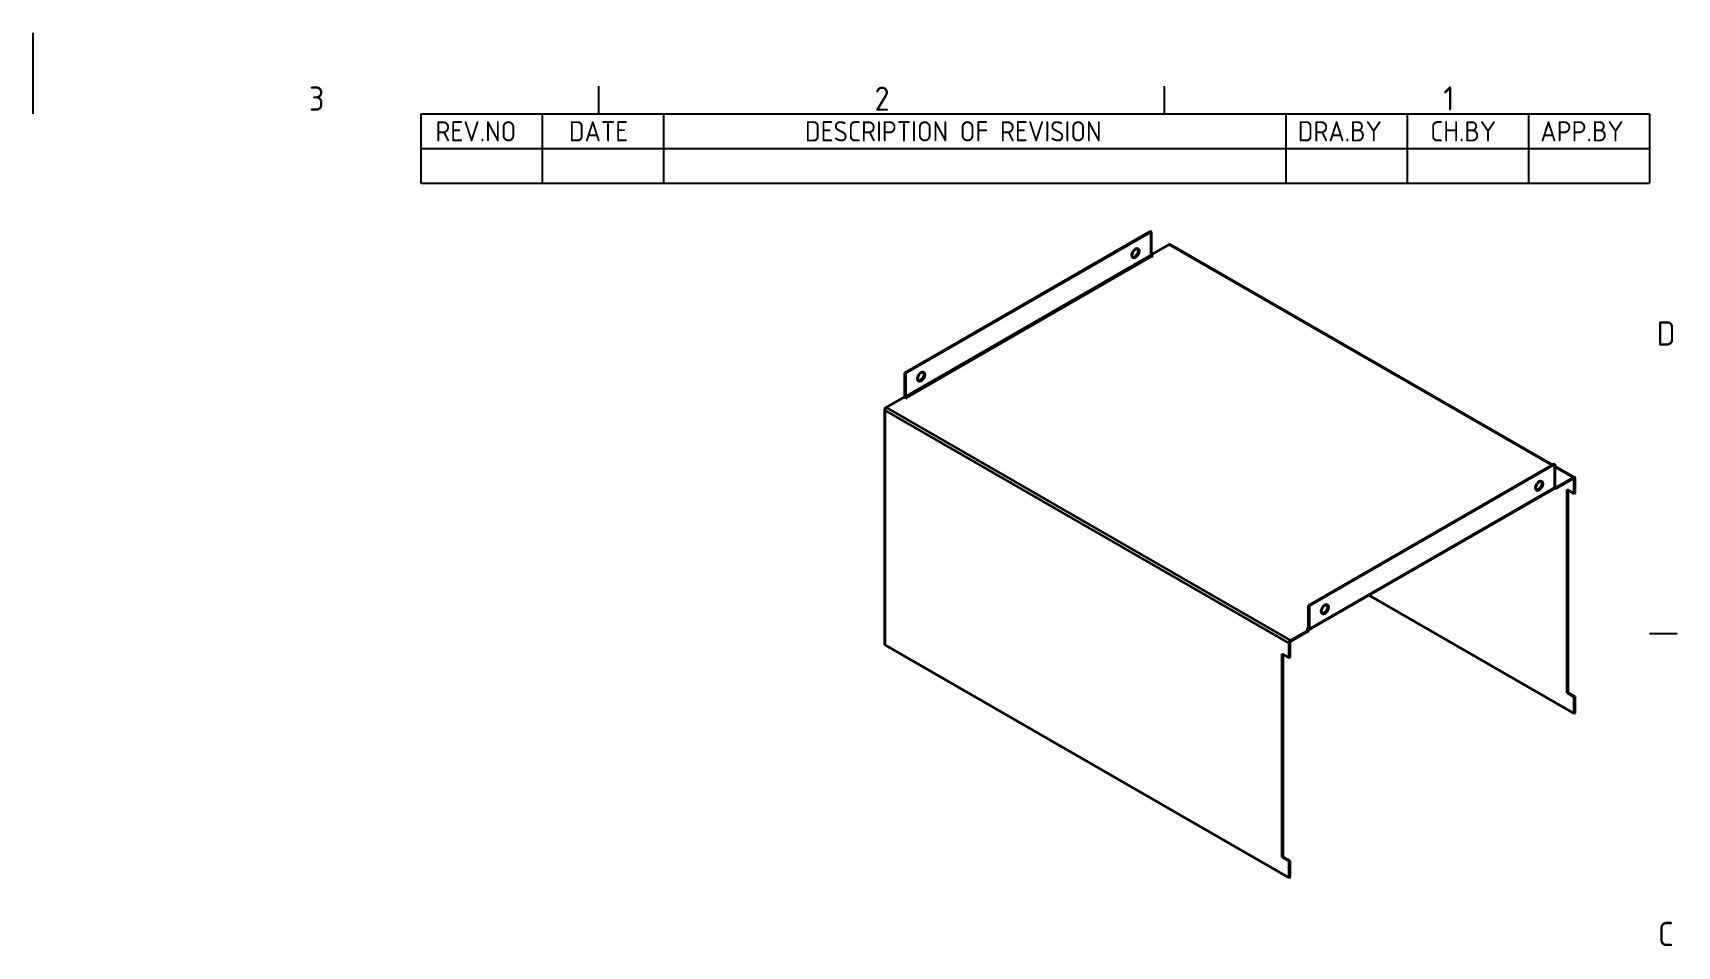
# Model space of a CAD drawing. Header units: millimetres. Extents: x 0 to 840, y 0 to 594.
# Drawn here: x 420 to 826.8, y 368.2 to 594 of the extents above; entities that cross this region are included whole.
import ezdxf

# ---------------------------------------------------------------- set-up
doc = ezdxf.new("R2010")
doc.units = ezdxf.units.MM
doc.header["$LTSCALE"] = 2
doc.layers.get('0').update_dxf_attribs({"color": 3, "lineweight": 25})
for name, color, linetype, lineweight in [('가시적인 것(ISO)', 3, 'Continuous', 40), ('가시적인 좁은 것(ISO)', 3, 'Continuous', 35), ('경계(ISO)', 7, 'Continuous', 25), ('기호(ISO)', 5, 'Continuous', 25)]:
    doc.layers.add(name, color=color, linetype=linetype, lineweight=lineweight)
doc.styles.add('ISO ProportionalPSTEK', font='isocp.shx')
doc.styles.add('문자 텍스트_PSTEK_POSCO', font='isocp.shx')

# ---------------------------------------------------------------- blocks, each defined once
blk = doc.blocks.new('경계 Default Border')
at = {"layer": '경계(ISO)'}
for p, q in [((280, 287.0000076293945), (280, 290.4000091552734)), ((350, 287.0000076293945), (350, 290.4000091552734)), ((410, 222.7499961853027), (413.4000015258789, 222.7499961853027))]:
    blk.add_line(p, q, dxfattribs=at)
at = {"layer": '경계(ISO)', "flags": 128}
blk.add_lwpolyline([(210, 297.0000076293945), (210, 287.0000076293945)], dxfattribs=at)
at = {"layer": '경계(ISO)', "color": 2, "char_height": 3.00000011920929, "attachment_point": 7, "style": '문자 텍스트_PSTEK_POSCO'}
for s, insert in [('3', (244.1685395229535, 287.3713945155963)), ('2', (314.127739416884, 287.3713945155963)), ('1', (384.4860661041481, 287.4)), ('D', (410.878270202895, 258.3463944559917)), ('C', (411.0445395201643, 184.0963944559917))]:
    blk.add_mtext(s, dxfattribs=dict(at, insert=insert))
blk = doc.blocks.new('리비전 내역')
at = {"layer": '기호(ISO)'}
for p, q in [((258, 287.0000076293945), (410, 287.0000076293945)), ((258, 287.0000076293945), (258, 282.7200076293945)), ((273, 287.0000076293945), (273, 282.7200076293945)), ((288, 287.0000076293945), (288, 282.7200076293945)), ((365, 287.0000076293945), (365, 282.7200076293945)), ((380, 287.0000076293945), (380, 282.7200076293945)), ((395, 287.0000076293945), (395, 282.7200076293945)), ((410, 287.0000076293945), (410, 282.7200076293945)), ((258, 282.7200076293945), (410, 282.7200076293945)), ((258, 282.7200076293945), (258, 278.4400076293945)), ((273, 282.7200076293945), (273, 278.4400076293945)), ((288, 282.7200076293945), (288, 278.4400076293945)), ((365, 282.7200076293945), (365, 278.4400076293945)), ((380, 282.7200076293945), (380, 278.4400076293945)), ((395, 282.7200076293945), (395, 278.4400076293945)), ((410, 282.7200076293945), (410, 278.4400076293945)), ((258, 278.4400076293945), (410, 278.4400076293945))]:
    blk.add_line(p, q, dxfattribs=at)
at = {"layer": '기호(ISO)', "color": 2, "char_height": 2.5, "attachment_point": 7, "style": 'ISO ProportionalPSTEK'}
for s, insert in [('REV.NO', (259.7871163682308, 283.5831900503393)), ('DATE', (276.3142317728366, 283.5831900503393)), ('DESCRIPTION OF REVISION', (305.5070204333629, 283.5831900503393)), ('DRA.BY', (366.4757339553204, 283.5831900503393)), ('CH.BY', (382.8642915086117, 283.5831900503393)), ('APP.BY', (396.4777339604404, 283.5831900503393))]:
    blk.add_mtext(s, dxfattribs=dict(at, insert=insert))

msp = doc.modelspace()

# ---------------------------------------------------------------- linework, layer by layer
at = {"layer": '가시적인 것(ISO)'}
for p, q in [((635.7073626886599, 509.9336642655138), (696.518545870694, 544.9524956516806)), ((635.8841393839566, 509.8318653370657), (696.6953225659906, 544.8506967232325)), ((696.6953225659906, 544.8506967232325), (696.518545870694, 544.9524956516806)), ((696.6953225659906, 544.8506967232325), (696.695322565992, 539.1278668493356)), ((696.695322565992, 539.1270779250212), (701.1147399484073, 541.6720511362253)), ((795.9932300694129, 487.2033673529972), (701.3642560541995, 541.6965692918767)), ((696.695322565992, 539.1270779250212), (697.1372643042337, 538.872580603901)), ((696.960487608937, 538.7707816754529), (696.8720992612887, 538.8216811396769)), ((697.1372643042337, 538.872580603901), (696.960487608937, 538.7707816754529)), ((635.8841393839566, 509.8318653370657), (635.7073626886599, 509.9336642655138)), ((635.7073626886613, 504.2108343916169), (635.7073626886599, 509.9336642655138)), ((635.8841393839566, 509.8318653370657), (635.884139383958, 504.1090354631689)), ((630.7576152203724, 442.7014581876256), (630.7576152203563, 500.7473040514367)), ((631.1111686109494, 501.3596754707542), (635.5305859933649, 503.9046486819581)), ((635.9725277316065, 503.650151360838), (635.5305859933649, 503.9046486819581)), ((636.1493044269031, 503.7519502892861), (635.9725277316065, 503.650151360838)), ((636.0609160792548, 503.8028497535101), (636.1493044269031, 503.7519502892861)), ((735.5861955312744, 452.4172696923553), (796.3973787133085, 487.436101078522)), ((735.762972226571, 452.3154707639072), (796.5741554086051, 487.334302150074)), ((796.3973787133085, 487.436101078522), (796.5741554086051, 487.334302150074)), ((796.5741554086051, 487.334302150074), (796.5741554086067, 481.611472276177)), ((801.4198655921109, 484.07837579027), (796.5741554086053, 486.8688346990245)), ((796.4701181238057, 481.3817784150006), (735.6589349417716, 446.3629470288339)), ((796.7509321039034, 481.304497642204), (796.5263932655113, 481.4338009596178)), ((796.574154750145, 481.6106837310455), (796.7509321039034, 481.5088844234145)), ((801.1703494863186, 484.0538576346186), (796.7509321039034, 481.5088844234145)), ((801.1703494863186, 483.849470853408), (796.7509321039034, 481.304497642204)), ((796.7509321039034, 481.5088844234145), (796.7509321039034, 481.304497642204)), ((799.5793592286497, 481.0859102233372), (801.3471261816163, 480.0679209388565)), ((799.5793592286616, 430.8067620455278), (799.5793592286497, 481.0859102233372)), ((799.7561359239462, 480.9841112948891), (799.7561359239581, 430.908560973976)), ((801.3471261816163, 480.0679209388565), (801.3471261816153, 483.7468830006455)), ((801.3471261816163, 480.0679209388565), (801.5239028769128, 480.1697198673046)), ((801.5239028769128, 480.1697198673046), (801.523902876912, 483.8486819290937)), ((735.5861955312744, 452.4172696923553), (735.586195531276, 446.6944398184583)), ((735.5861955312744, 452.4172696923553), (735.762972226571, 452.3154707639072)), ((735.7629722265726, 446.5926408900103), (735.762972226571, 452.3154707639072)), ((750.5630374551401, 454.9456488538493), (801.347126181629, 425.7010371368331)), ((735.5861955312762, 446.2864551803515), (731.1667781488608, 443.7414819691475)), ((735.5861955312762, 446.0820683991409), (731.1667781488609, 443.5370951879369)), ((735.1442537930345, 446.5409525014717), (735.3210304883311, 446.6427514299198)), ((735.5861955312762, 446.2864551803515), (735.1442537930345, 446.5409525014717)), ((735.3210304883311, 446.6427514299198), (735.4094188359794, 446.5918519656958)), ((735.3210304883311, 446.6427514299198), (735.3210304883311, 446.4391535730236)), ((735.5861955312762, 446.0820683991409), (735.5861955312762, 446.2864551803515)), ((730.8132247582837, 385.0832646860189), (630.7576152203724, 442.7014581876256)), ((729.0454578053161, 390.1889895947116), (729.0454578053021, 440.4681377725199)), ((729.0454578053021, 440.4681377725199), (730.8132247582687, 439.4501484880391)), ((729.2222345005987, 440.3663388440717), (729.2222345006127, 390.2907885231598)), ((730.8132247582677, 443.12911054983), (730.8132247582687, 439.4501484880391)), ((730.8132247582687, 439.4501484880391), (730.9900014535652, 439.5519474164872)), ((730.9900014535652, 439.5519474164872), (730.9900014535642, 443.2309094782781)), ((799.5793592286616, 430.8067620455278), (799.7561359239581, 430.908560973976)), ((801.347126181628, 429.7887727610471), (799.5793592286616, 430.8067620455278)), ((799.7561359239581, 430.908560973976), (801.5239028769247, 429.8905716894953)), ((801.5239028769247, 429.8905716894953), (801.347126181628, 429.7887727610471)), ((801.347126181629, 425.7010371368331), (801.347126181628, 429.7887727610471)), ((801.5239028769257, 425.8028360652813), (801.5239028769247, 429.8905716894953)), ((801.347126181629, 425.7010371368331), (801.5239028769257, 425.8028360652813)), ((729.0454578053161, 390.1889895947116), (729.2222345006127, 390.2907885231598)), ((730.8132247582826, 389.1710003102309), (729.0454578053161, 390.1889895947116)), ((729.2222345006127, 390.2907885231598), (730.9900014535792, 389.2727992386791)), ((730.9900014535792, 389.2727992386791), (730.8132247582826, 389.1710003102309)), ((730.8132247582826, 389.1710003102309), (730.8132247582837, 385.0832646860189)), ((730.9900014535804, 385.185063614467), (730.9900014535792, 389.2727992386791)), ((730.9900014535804, 385.185063614467), (730.8132247582837, 385.0832646860189))]:
    msp.add_line(p, q, dxfattribs=at)
for centre, major_axis, ratio, start_param, end_param in [((701.1147399484073, 541.2632775738041), (0.2495161057920908, 0.433291718072651), 0.5780931159156392, 0, 0.7834644549748164), ((692.6294585741692, 539.6471175076621), (-0.6237902644802495, -1.083229295181606), 0.5780931159156287, 0.1416216153334551, 2.999971038256164), ((696.8720992612887, 539.0260679208876), (0.1247580528961718, -0.2166458590362572), 0.5780931159156396, 3.928924525409478, 5.499720852204405), ((639.5964499851862, 509.1074389732142), (-0.6237902644802495, -1.083229295181606), 0.5780931159156287, 0.1416216153335439, 2.999971038256219), ((631.1111686109496, 500.950901908333), (0.2495161057921072, 0.4332917180726196), 0.5780931159156389, 0.7834644549749896, 2.354260781770137), ((636.0609160792546, 504.0072365347208), (-0.2495161057922877, 0.4332917180725374), 0.5780931159156395, 0.7873318718203022, 2.130188279701215), ((636.0609160792546, 504.0072365347208), (0.1247580528961718, -0.2166458590362572), 0.5780931159156396, 3.928924525409478, 5.499720852204806), ((801.1703494863186, 483.6450840721973), (0.2495161057920992, 0.4332917180726654), 0.578093115915639, 5.495853435359311, 7.066649762154001), ((792.508291416784, 482.1307229345035), (-0.6237902644802023, -1.083229295181645), 0.5780931159156494, 0.141621615333586, 2.999971038256358), ((796.2206020180133, 481.8150701330732), (0.2495161057923442, -0.4332917180725754), 0.5780931159156397, 0, 0.787331871819883), ((801.1703494863186, 483.6450840721973), (0.1247580528960562, 0.2166458590363443), 0.5780931159156392, 5.495853435359084, 7.066649762154805), ((739.4752828278007, 451.5910444000557), (-0.6237902644802023, -1.083229295181645), 0.5780931159156494, 0.141621615333586, 2.999971038256358), ((731.1667781488609, 443.3327084067263), (-0.249516105792077, -0.433291718072687), 0.578093115915639, 3.925057108564437, 5.495853435359113), ((731.1667781488609, 443.3327084067263), (0.1247580528960825, 0.2166458590363599), 0.578093115915639, 0.783464454975392, 2.354260781769863), ((735.4094188359794, 446.7962387469064), (0.1247580528961588, -0.2166458590362646), 0.5780931159156396, 5.499720852204577, 7.070517178999443), ((735.4094188359794, 446.7962387469063), (0.2495161057923146, -0.433291718072524), 0.5780931159156394, 5.56185940601342, 7.070517178999643)]:
    msp.add_ellipse(centre, major_axis=major_axis, ratio=ratio, start_param=start_param, end_param=end_param, dxfattribs=at)
for centre, major_axis, ratio in [((692.806235269466, 539.5453185792139), (0.6237902644803137, 1.083229295181579), 0.5780931159156258), ((639.7732266804828, 509.0056400447662), (0.6237902644803137, 1.083229295181579), 0.5780931159156258), ((792.6850681120806, 482.0289240060554), (0.6237902644802668, 1.083229295181595), 0.5780931159156524), ((739.6520595230973, 451.4892454716076), (0.6237902644802668, 1.083229295181595), 0.5780931159156524)]:
    msp.add_ellipse(centre, major_axis=major_axis, ratio=ratio, dxfattribs=at)
at = {"layer": '가시적인 좁은 것(ISO)'}
for p, q in [((795.8471837839347, 487.1192648906191), (701.1147399484073, 541.6720511362253)), ((696.695322565992, 539.1278668493356), (635.884139383958, 504.1090354631689)), ((696.8720992612887, 538.8216811396769), (636.0609160792548, 503.8028497535101)), ((730.8132247582677, 443.12911054983), (630.7576152203563, 500.7473040514367)), ((631.1111686109494, 501.3596754707542), (731.1667781488608, 443.7414819691475)), ((635.884139383958, 504.1090354631689), (635.7073626886613, 504.2108343916169)), ((636.0609160792548, 503.8028497535101), (636.0609160792548, 503.7010508250621)), ((801.1703494863186, 484.0538576346186), (796.5741554086053, 486.7006297742684)), ((735.7629722265726, 446.5926408900103), (796.5741554086067, 481.611472276177)), ((801.3471261816153, 483.7468830006455), (801.1696644917158, 483.8490763912507)), ((801.1703494863186, 483.849470853408), (801.1703494863186, 484.0538576346186)), ((801.523902876912, 483.8486819290937), (801.3471261816153, 483.7468830006455)), ((731.1667781488608, 443.7414819691475), (731.1667781488609, 443.5370951879369)), ((735.4094188359794, 446.5918519656958), (735.5861942092608, 446.6936501328461)), ((735.4094188359794, 446.5918519656958), (735.4094188359794, 446.3882541087995)), ((735.586195531276, 446.6944398184583), (735.7629722265726, 446.5926408900103)), ((730.9900014535642, 443.2309094782781), (730.8132247582677, 443.12911054983))]:
    msp.add_line(p, q, dxfattribs=at)

# ---------------------------------------------------------------- block references
at = {"xscale": 2, "yscale": 2, "zscale": 2}
msp.add_blockref('경계 Default Border', (0, 0), dxfattribs=at)
at = {"layer": '기호(ISO)', "xscale": 2, "yscale": 2, "zscale": 2}
msp.add_blockref('리비전 내역', (0, 0), dxfattribs=at)

doc.saveas('drawing.dxf')
